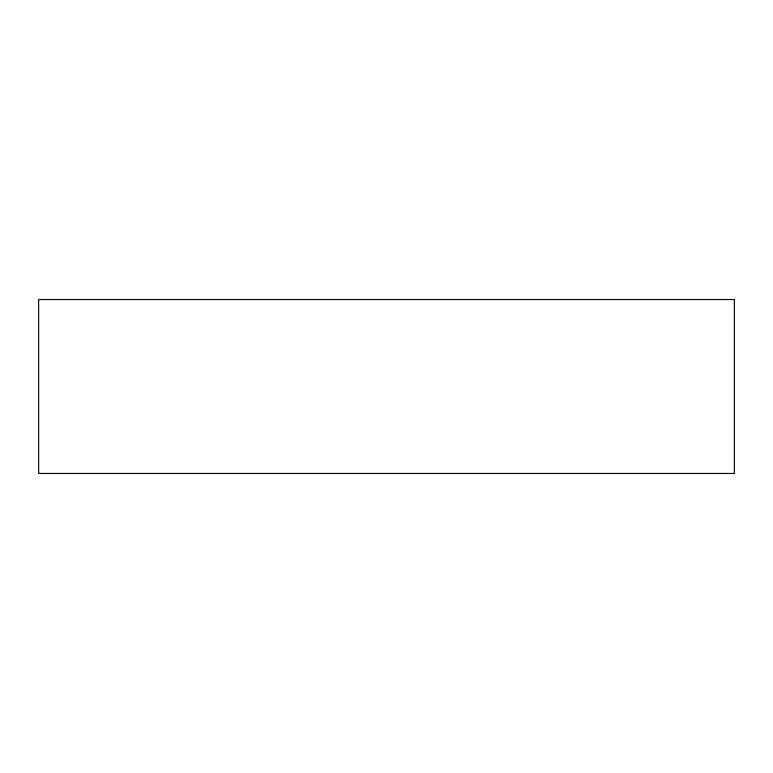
<?xml version="1.0" encoding="UTF-8"?>
<svg xmlns="http://www.w3.org/2000/svg" width="773" height="773" viewBox="0 0 773 773"><rect width="100%" height="100%" fill="white"/><g stroke="black" fill="none" stroke-linecap="round" stroke-linejoin="round"><path stroke-width="1.16" d="M734.35 299.538L38.65 299.538L38.65 473.463L734.35 473.463L734.35 299.538"/></g></svg>
